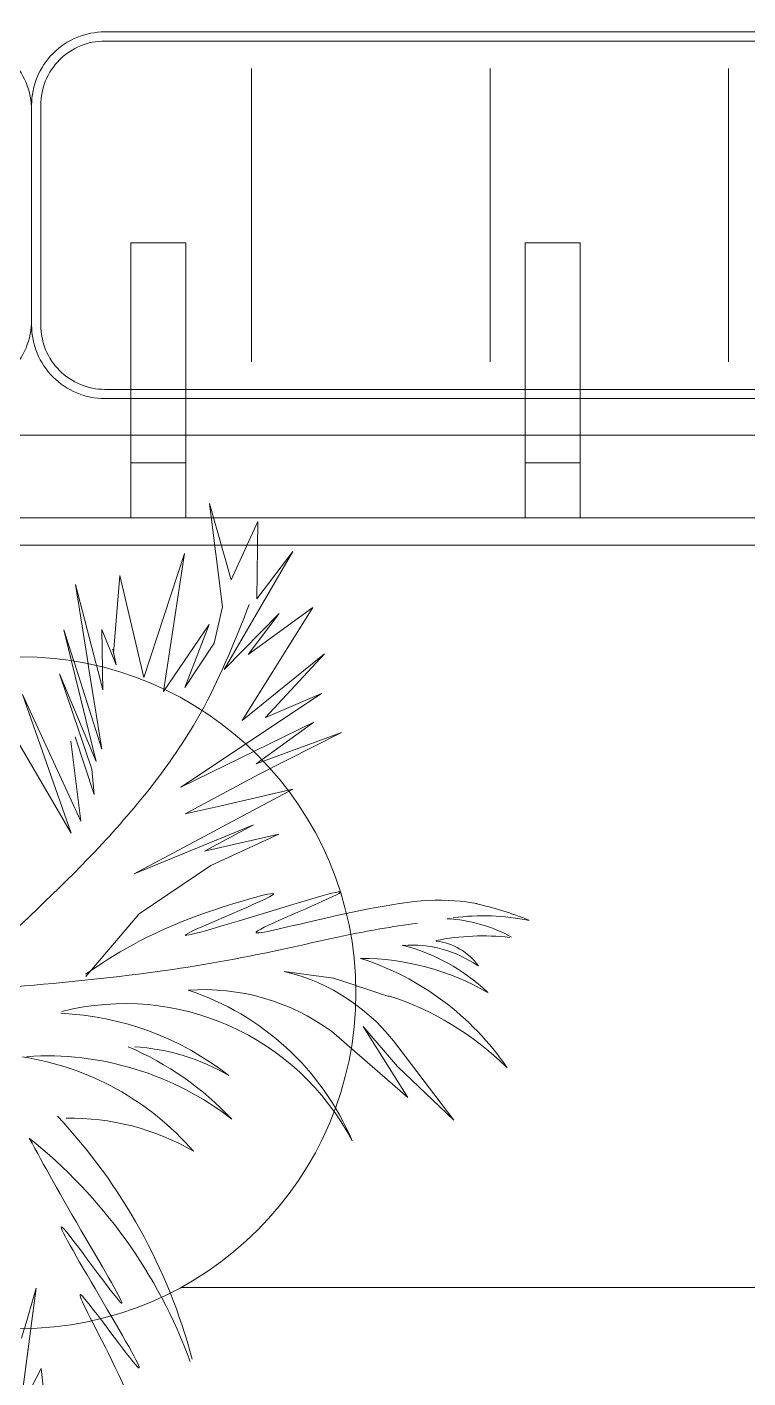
# Model space of a CAD drawing. Header units: centimetres. Extents: x 5488 to 20269, y -31398 to -19684.
# Drawn here: x 6807.7 to 6847, y -24026.1 to -23952.4 of the extents above; entities that cross this region are included whole.
import ezdxf

# ---------------------------------------------------------------- set-up
doc = ezdxf.new("R2010")
doc.units = ezdxf.units.CM
doc.set_wipeout_variables(frame=1)
doc.linetypes.add('HIDDEN', pattern=[9.525, 6.35, -3.175])
doc.layers.add('wipeout', color=7, linetype='Continuous', true_color=0xffffff)
for name, color, linetype, lineweight in [('xxx_Auto_FFE_UPHOLSTERY', 67, 'Continuous', 20), ('xxx_Auto_FFE_WOOD', 36, 'Continuous', 0), ('xxx_Auto_Kaplama_Ahşap Tarama', 16, 'Continuous', 5), ('xxx_Auto_Merdiven_Merdiven', 163, 'Continuous', 15), ('xxx_Auto_Tefris_Silik', 252, 'Continuous', 13), ('xxx_Auto_Tefris_Tefris', 32, 'Continuous', 15)]:
    doc.layers.add(name, color=color, linetype=linetype, lineweight=lineweight)
doc.layers.add('xxx_Auto_LANDSCAPE', color=7, linetype='Continuous', lineweight=0, true_color=0x496639)

# ---------------------------------------------------------------- blocks, each defined once
blk = doc.blocks.new('lf01_sedir baza')
at = {"layer": 'xxx_Auto_FFE_WOOD'}
blk.add_lwpolyline([(3526.075, 1344.286), (3526.075, 1126.286, -0.414214), (3520.075, 1120.286), (3424.575, 1120.286, -0.414214), (3418.575, 1126.286), (3418.575, 1244.286, 0.414214), (3412.575, 1250.286), (3224.575, 1250.286, -0.414214), (3218.575, 1256.286), (3218.575, 1265.286)], format="xyb", dxfattribs=at)
blk.add_lwpolyline([(3522.575, 1136.477), (3526.575, 1136.477, 0.414214), (3527.575, 1137.477), (3527.575, 1333.286, 0.414214), (3526.575, 1334.286), (3522.575, 1334.286, 0.414214), (3521.575, 1333.286), (3521.575, 1137.477, 0.414214)], format="xyb", close=True, dxfattribs=at)
at = {"layer": 'xxx_Auto_FFE_WOOD', "linetype": 'HIDDEN', "ltscale": 5}
blk.add_lwpolyline([(3526.079, 1334.286), (3526.075, 1136.477)], dxfattribs=at)
for points in [[(3511.075, 1302.786), (3511.075, 1305.786), (3523.075, 1305.786), (3523.075, 1302.786)], [(3526.075, 1302.786), (3526.075, 1305.786), (3523.075, 1305.786), (3523.075, 1302.786)], [(3511.075, 1281.286), (3511.075, 1284.286), (3523.075, 1284.286), (3523.075, 1281.286)], [(3526.075, 1281.286), (3526.075, 1284.286), (3523.075, 1284.286), (3523.075, 1281.286)]]:
    blk.add_lwpolyline(points, close=True, dxfattribs=at)
blk = doc.blocks.new('mimder plan')
for points in [[(-196, -10.5), (-196, -95, 0.414214), (-191, -100), (-6, -100, -0.414214), (0, -106), (0, -224, 0.414214), (6, -230), (97, -230, 0.414214), (103, -224), (103, -10.5, 0.414214), (97, -4.5), (-190, -4.5, 0.414214)], [(97, -24.914), (85, -24.914, 0.414214), (81.5, -28.414), (81.5, -70.414, 0.414214), (85, -73.914), (97, -73.914, 0.414214), (100.5, -70.414), (100.5, -28.414, 0.414214)]]:
    blk.add_lwpolyline(points, format="xyb", close=True)
for points in [[(85, -24.414, 0.414214), (81, -28.414), (81, -70.414, 0.414214), (85, -74.414), (97, -74.414, 0.414214), (101, -70.414), (101, -28.414, 0.414214), (97, -24.414)], [(81.293, -226), (81.293, -78.414, -0.414214), (85.293, -74.414), (96.707, -74.414, -0.414214), (100.707, -78.414), (100.707, -226), (96.707, -230)]]:
    blk.add_lwpolyline(points, format="xyb")
for points in [[(99, -36.414), (83, -36.414)], [(99, -49.414), (83, -49.414)], [(99, -62.414), (83, -62.414)]]:
    blk.add_lwpolyline(points)
blk = doc.blocks.new('A$Caa46bac8')
blk.add_blockref('lf01_sedir baza', (-3524.318, -1348.529))
at = {"layer": 'xxx_Auto_FFE_UPHOLSTERY'}
blk.add_blockref('mimder plan', (-105.743, 1.757), dxfattribs=at)
blk = doc.blocks.new('palm_plan')
at = {"color": 0}
for p, q in [((-35.71, 74.41), (-52.98, 98.96)), ((-52.98, 98.96), (-46.84, 87.45)), ((-23.8, 73.26), (-39.93, 97.81)), ((-39.93, 97.81), (-36.47, 80.55)), ((-22.27, 78.25), (-29.56, 95.89)), ((-29.56, 95.89), (-23.8, 73.26)), ((-46.84, 87.45), (-62.2, 94.74)), ((-62.2, 94.74), (-52.98, 84)), ((-36.47, 80.55), (-41.85, 90.52)), ((-41.85, 90.52), (-35.71, 74.41)), ((-21.88, 91.67), (-22.27, 78.25)), ((-16.13, 54.85), (-21.88, 91.67)), ((-12.29, 92.06), (-13.82, 72.11)), ((-11.52, 71.73), (-12.29, 92.06)), ((-52.98, 84), (-70.26, 86.69)), ((-70.26, 86.69), (-48.38, 79.78)), ((-13.82, 72.11), (-16.89, 87.45)), ((-16.89, 87.45), (-16.13, 54.85)), ((-48.38, 79.78), (-41.85, 74.79)), ((-36.86, 60.22), (-62.58, 77.1)), ((-62.58, 77.1), (-41.47, 57.53)), ((-35.71, 64.82), (-46.07, 75.56)), ((-46.07, 75.56), (-36.86, 60.22)), ((-41.85, 74.79), (-35.71, 64.82)), ((-5.38, 77.1), (-8.83, 60.6)), ((-3.07, 37.59), (-5.38, 77.1)), ((36.16, 67.82), (44.9, 77.21)), ((-10.37, 53.31), (-11.52, 71.73)), ((2.3, 70.19), (-1.15, 53.7)), ((2.3, 53.7), (2.3, 70.19)), ((-1.92, 65.97), (-3.07, 37.59)), ((-1.15, 53.7), (-1.92, 65.97)), ((30.3, 58.6), (36.16, 67.82)), ((-41.47, 57.53), (-64.12, 62.14)), ((-64.12, 62.14), (-49.14, 53.7)), ((-8.83, 60.6), (-10.37, 53.31)), ((-46.58, 53.2), (-50, 53.96)), ((5.38, 34.9), (2.3, 53.7)), ((-30.97, 42.55), (-66.37, 52.44)), ((-66.37, 52.44), (-42.77, 48.25)), ((-42.77, 48.25), (-54.95, 53.58)), ((-54.95, 53.58), (-46.58, 53.2)), ((-29.07, 40.27), (-58.37, 45.97)), ((-58.37, 45.97), (-30.97, 42.55)), ((-27.93, 38.75), (-50, 41.03)), ((-50, 41.03), (-29.07, 40.27)), ((-22.6, 36.85), (-27.93, 38.75)), ((-35.92, 38.37), (-22.6, 36.85)), ((-35.44, 37.1), (-18.55, 31.73)), ((13.05, 18.41), (5.38, 34.9)), ((-18.55, 31.73), (-49.26, 31.73)), ((-49.26, 31.73), (-17.01, 28.66)), ((-17.01, 28.66), (-40.81, 26.36)), ((79.49, -27.71), (70.84, -20.24)), ((70.84, -20.24), (93.51, -34.47)), ((93.51, -34.47), (87.39, -26.64)), ((87.39, -26.64), (109.62, -33.92)), ((93.51, -34.47), (82.18, -27.35))]:
    blk.add_line(p, q, dxfattribs=at)
blk.add_lwpolyline([(56.14, 74.49), (75.63, 78.86), (59.72, 72.5), (48.59, 69.33), (66.88, 71.71), (46.6, 62.55)], dxfattribs=at)
for centre, radius, start, end in [((99.17, 53.3), 81.81, 133.8194, 142.415), ((82.98, 82.64), 50.1, 143.6631, 162.8704), ((64.92, 79.92), 34.25, 126.9529, 151.8694), ((90.53, 79.14), 53.98, 149.0425, 166.4484), ((85.76, 51.52), 56.24, 125.181, 155.2139), ((69.12, 57.69), 42.79, 111.98, 140.9278), ((59.95, 75.91), 25.52, 120.6823, 159.6517), ((49.47, 85.09), 13.11, 100.6314, 149.1948), ((80.37, 33.28), 61.93, 99.5706, 137.5209), ((92.71, 33.32), 65.05, 110.5942, 137.4972), ((64.52, 31.9), 43.41, 101.1272, 142.038), ((69.91, 20.84), 47.78, 119.2037, 159.356), ((73.53, 0.03), 56.68, 93.0923, 169.431), ((68.76, -2.86), 59.51, 88.3527, 137.0574), ((75.71, -19.74), 64.86, 117.2482, 152.6959), ((71.95, 0.37), 45.64, 124.6301, 152.1817), ((85.89, -24.6), 66.7, 117.5703, 159.0296), ((77.24, -30.93), 69.13, 108.7482, 132.008), ((75.42, -36.07), 62.46, 106.2911, 146.5573), ((89.12, -20.29), 54.1, 125.2433, 156.3329), ((77.98, -118.6), 124.94, 80.1144, 108.4985), ((90.77, -108.29), 112.52, 85.428, 116.7161)]:
    blk.add_arc(centre, radius, start, end, dxfattribs=at)
for points in [[(12.54, 18.56), (11.25, 47.52), (13.83, 63.6), (13.83, 42.37), (19.63, 77.12), (19.63, 57.81), (29.29, 93.85), (34.44, 103.5)], [(7.87, 1.31), (18.64, 33.22), (25.57, 59.75), (30.57, 81.66), (32.88, 89.74)], [(0, 0), (-12.02, 33.89), (-30.06, 66.92), (-46.37, 85.36)], [(40.19, -7.78), (65.46, -5.69), (81.71, -4.5), (61.04, -9.39), (96.2, -7.03), (77.41, -11.47), (114.7, -12.58), (129.93, -18.14)]]:
    blk.add_spline(points, degree=3, dxfattribs=at)
blk = doc.blocks.new('A$C21533CF2')
blk.add_wipeout([(74.13, 39.49), (75.2, 40.42), (76.21, 41.4), (77.18, 42.44), (78.09, 43.52), (78.94, 44.65), (79.73, 45.82), (80.45, 47.03), (81.12, 48.28), (81.71, 49.57), (82.24, 50.88), (82.7, 52.21), (83.09, 53.57), (83.41, 54.95), (83.65, 56.34), (83.82, 57.75), (83.92, 59.16), (83.94, 60.57), (83.89, 61.99), (83.77, 63.39), (83.57, 64.79), (83.3, 66.18), (82.96, 67.55), (82.54, 68.91), (82.06, 70.23), (81.5, 71.54), (80.88, 72.81), (80.2, 74.04), (79.45, 75.24), (78.63, 76.4), (77.76, 77.51), (76.83, 78.58), (75.85, 79.6), (74.82, 80.56), (73.73, 81.47), (72.6, 82.32), (71.43, 83.11), (70.22, 83.83), (68.97, 84.5), (67.69, 85.09), (66.37, 85.62), (65.04, 86.08), (63.68, 86.47), (62.3, 86.79), (60.91, 87.03), (59.5, 87.2), (58.09, 87.3), (56.68, 87.32), (55.27, 87.27), (53.86, 87.15), (52.46, 86.95), (51.07, 86.68), (49.7, 86.34), (48.35, 85.92), (47.02, 85.44), (45.72, 84.89), (44.45, 84.26), (43.21, 83.58), (42.01, 82.83), (40.85, 82.02), (39.74, 81.14), (38.67, 80.22), (37.66, 79.23), (36.69, 78.2), (35.78, 77.11), (34.93, 75.98), (34.14, 74.81), (33.42, 73.6), (32.75, 72.35), (32.16, 71.07), (31.63, 69.76), (31.17, 68.42), (30.78, 67.06), (30.46, 65.68), (30.22, 64.29), (30.05, 62.89), (29.95, 61.47), (29.93, 60.06), (29.98, 58.65), (30.1, 57.24), (30.3, 55.84), (30.57, 54.45), (30.91, 53.08), (31.33, 51.73), (31.81, 50.4), (32.37, 49.1), (32.99, 47.83), (33.67, 46.59), (34.42, 45.39), (35.24, 44.23), (36.11, 43.12), (37.04, 42.05), (38.02, 41.04), (39.05, 40.07), (40.14, 39.17), (41.27, 38.32), (42.44, 37.53), (43.65, 36.8), (44.9, 36.14), (46.18, 35.54), (47.5, 35.01), (48.83, 34.55), (50.19, 34.16), (51.57, 33.85), (52.96, 33.6), (54.37, 33.43), (55.78, 33.33), (57.19, 33.31), (58.6, 33.36), (60.01, 33.48), (61.41, 33.68), (62.8, 33.95), (64.17, 34.3), (65.52, 34.71), (66.85, 35.19), (68.15, 35.75), (69.42, 36.37), (70.66, 37.06), (71.86, 37.81), (73.02, 38.62)]).dxf.layer = 'wipeout'
at = {"layer": 'xxx_Auto_Tefris_Tefris'}
blk.add_circle((56.93, 60.32), 27, dxfattribs=at)
at = {"layer": 'xxx_Auto_LANDSCAPE', "xscale": -0.364783083416274, "yscale": 0.364783083416274, "zscale": 0.3647830834162722, "rotation": 328.9633282841189}
blk.add_blockref('palm_plan', (59.41, 57.23), dxfattribs=at)

msp = doc.modelspace()

# ---------------------------------------------------------------- linework, layer by layer
at = {"layer": 'xxx_Auto_Merdiven_Merdiven'}
msp.add_lwpolyline([(6911.294, -24180.682), (6911.29, -24021.146), (6608.87, -24021.146), (6608.873, -23931.099), (6438.873, -23931.099), (6438.873, -24021.099), (6144.235, -24021.099)], dxfattribs=at)
at = {"layer": 'xxx_Auto_Tefris_Silik', "linetype": 'HIDDEN'}
msp.add_lwpolyline([(6144.235, -24021.099), (6812.108, -24021.178)], dxfattribs=at)

# ---------------------------------------------------------------- next in the draw order: block references
at = {"layer": 'xxx_Auto_Tefris_Tefris', "rotation": 270}
msp.add_blockref('A$Caa46bac8', (6880.569, -23977.412), dxfattribs=at)

# ---------------------------------------------------------------- next in the draw order: block references
at = {"layer": 'xxx_Auto_Tefris_Tefris', "linetype": 'ByBlock', "xscale": -0.6785773943030611, "yscale": 0.6785773943030611, "zscale": 0.6785773943030642, "rotation": 263.6633441428334}
msp.add_blockref('A$C21533CF2', (6762.329, -24038.947), dxfattribs=at)

# ---------------------------------------------------------------- next in the draw order: hatches: boundary and pattern name
at = {"layer": 'xxx_Auto_Kaplama_Ahşap Tarama'}
h = msp.add_hatch(dxfattribs=at)
h.set_pattern_fill('AR-CONC', color=256, scale=0.5)
h.set_pattern_definition([(50, (809.53, -3617.59), (91.09233, -7.96954), [9.525, -104.775]), (355, (809.53, -3617.59), (-17.6217, 95.52842), [7.62, -83.8203]), (100.45144, (817.12, -3618.255), (73.47062, 87.55888), [8.095, -89.04512]), (46.1842, (809.53, -3592.19), (135.5395, -21.02116), [14.2875, -157.1625]), (96.63556, (820.83, -3593.94), (118.70207, 123.71306), [12.1425, -133.5678]), (351.18415, (809.53, -3592.19), (118.70207, 123.71306), [11.43, -125.72987]), (21, (822.23, -3598.54), (75.8072, -51.1326), [9.525, -104.775]), (326, (822.23, -3598.54), (30.901, 92.09398), [7.62, -83.82]), (71.45144, (828.55, -3602.8), (106.7082, 40.96138), [8.095, -89.04497]), (37.5, (809.53, -3617.59), (1.5443, 42.27752), [0, -82.804, 0, -85.09, 0, -84.1375]), (7.5, (809.53, -3617.59), (33.40983, 50.09029), [0, -48.514, 0, -80.899, 0, -32.0675]), (327.5, (781.21, -3617.59), (67.795298, -2.864372), [0, -31.75, 0, -99.06, 0, -131.445]), (317.5, (768.51, -3617.59), (74.06459, 12.71325), [0, -41.275, 0, -65.786, 0, -93.345])])
edge = h.paths.add_edge_path()
edge.add_line((9312.934, -27555.319), (9330.626, -27555.319))
edge.add_arc((9330.626, -27548.319), 7, 270, 349.55924)
edge.add_arc((-12655703.852, 2009176.564), 12827763.879, 350.8642093147, 350.8644691226)
edge.add_line((9346.746, -27492.157), (9332.45, -27492.157))
edge.add_line((9332.45, -27492.157), (9332.449, -27061.102))
edge.add_line((9332.449, -27061.102), (9346.746, -27061.102))
edge.add_arc((-12660642.429, -2064524.007), 12832765.905, 9.1355309233, 9.1357906395)
edge.add_arc((9330.626, -27004.939), 7, 10.44076, 90)
edge.add_line((9330.626, -26997.939), (9312.934, -26997.939))
edge.add_arc((9312.934, -27004.939), 7, 90, 170.48641)
edge.add_arc((10864.464, -27276.629), 1582.138, 170.069442, 189.930558)
edge.add_arc((9312.934, -27548.319), 7, 189.51359, 270)

doc.saveas('drawing.dxf')
